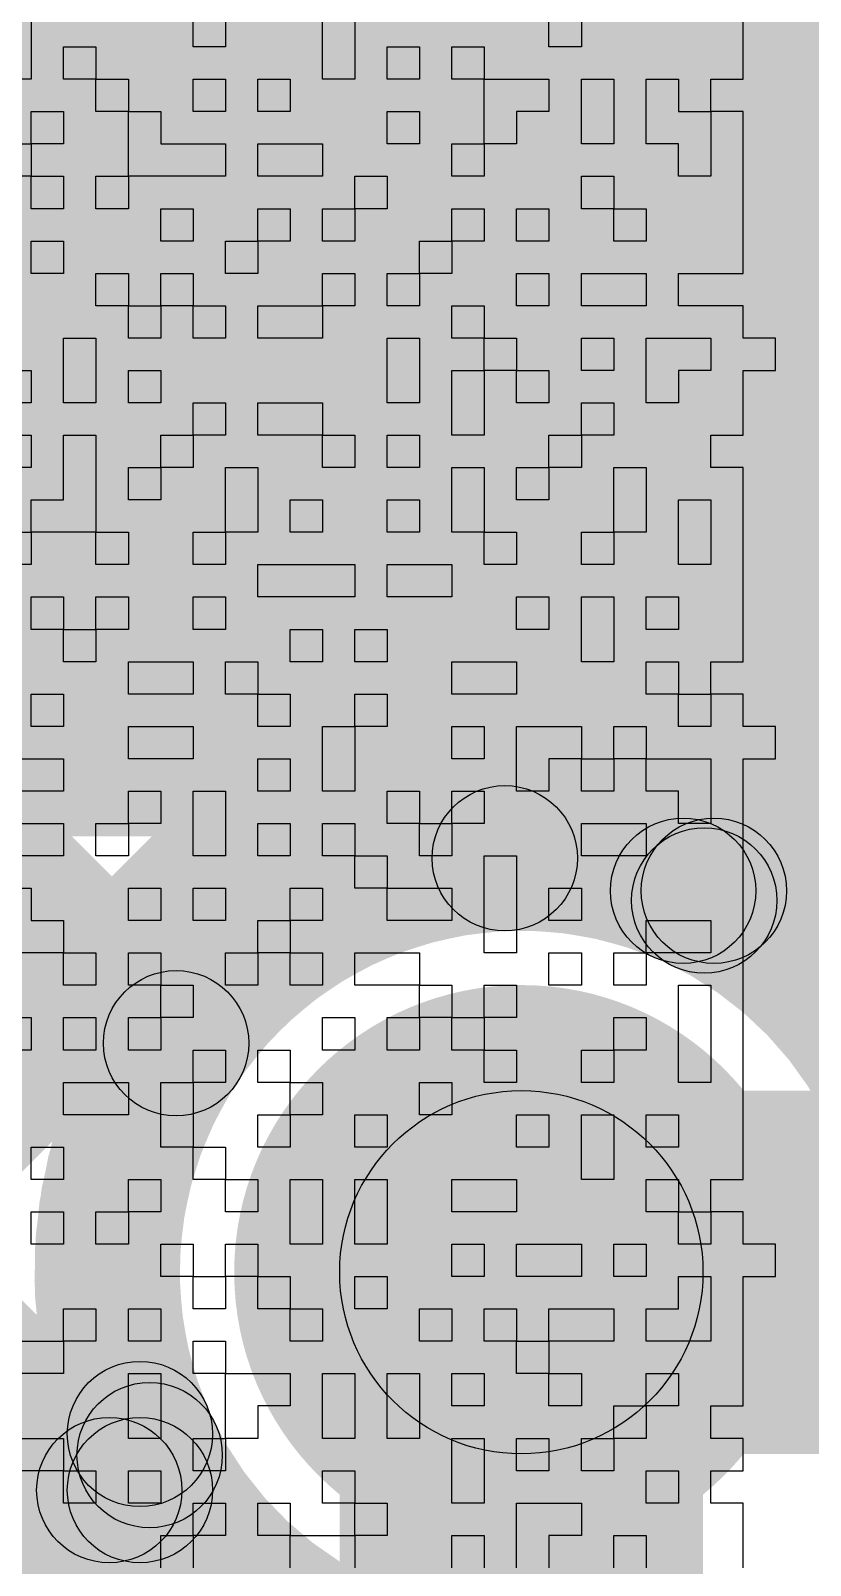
# Model space of a CAD drawing. Header units: millimetres. Extents: x 3.07 to 5.81, y 1.29 to 3.84.
# Drawn here: x 5.016 to 5.0589, y 2.8669 to 2.9514 of the extents above; entities that cross this region are included whole.
import ezdxf

# ---------------------------------------------------------------- set-up
doc = ezdxf.new("R2010")
doc.units = ezdxf.units.MM
doc.header["$MEASUREMENT"] = 0
for name, color, linetype in [('BottomLayer', 5, 'Continuous'), ('BottomOverlay', 54, 'Continuous'), ('BottomSolder', 6, 'Continuous'), ('TopLayer', 1, 'Continuous'), ('TopSolder', 216, 'Continuous'), ('ViaHoleLayer', 16, 'Continuous')]:
    doc.layers.add(name, color=color, linetype=linetype)

msp = doc.modelspace()

# ---------------------------------------------------------------- hatches: boundary and pattern name
at = {"layer": 'BottomLayer'}
for points in [[(4.727172, 3.215053), (4.732828, 3.220709), (5.044917, 2.908621), (5.03926, 2.902964)], [(4.774686, 3.195822), (4.780343, 3.201479), (5.074994, 2.906828), (5.069337, 2.901172)], [(4.732828, 2.605851), (4.727172, 2.611508), (5.314492, 3.198828), (5.320149, 3.193172)], [(4.732828, 2.662419), (4.727172, 2.668076), (5.257924, 3.198828), (5.263581, 3.193172)], [(4.732828, 2.634135), (4.727172, 2.639792), (5.286208, 3.198828), (5.291865, 3.193172)], [(4.805621, 3.193172), (4.811278, 3.198828), (5.103278, 2.906828), (5.097621, 2.901172)], [(4.727172, 3.186768), (4.732828, 3.192425), (5.026818, 2.898436), (5.021161, 2.892779)], [(5.056433, 2.901172), (5.050777, 2.906828), (5.330172, 3.186223), (5.335828, 3.180567)], [(4.727172, 3.158484), (4.732828, 3.164141), (5.214585, 2.682385), (5.208928, 2.676728)], [(5.051907, 2.9), (5.051907, 2.908), (5.332, 2.908), (5.332, 2.9)], [(5.043, 2.873), (5.043, 2.893), (5.332, 2.893), (5.332, 2.873)], [(4.732828, 2.577567), (4.727172, 2.583223), (5.019705, 2.875756), (5.025361, 2.8701)]]:
    msp.add_hatch(color=5, dxfattribs=at).paths.add_polyline_path(points)
h = msp.add_hatch(color=5, dxfattribs=at)
edge = h.paths.add_edge_path()
edge.add_arc((5.042088, 2.905793), 0.004, 0, 360)
h = msp.add_hatch(color=5, dxfattribs=at)
edge = h.paths.add_edge_path()
edge.add_arc((5.051907, 2.904), 0.004, 0, 360)
h = msp.add_hatch(color=5, dxfattribs=at)
edge = h.paths.add_edge_path()
edge.add_arc((5.051907, 2.904), 0.004, 0, 360)
h = msp.add_hatch(color=5, dxfattribs=at)
edge = h.paths.add_edge_path()
edge.add_arc((5.053605, 2.904), 0.004, 0, 360)
h = msp.add_hatch(color=5, dxfattribs=at)
edge = h.paths.add_edge_path()
edge.add_arc((5.023989, 2.895607), 0.004, 0, 360)
h = msp.add_hatch(color=5, dxfattribs=at)
edge = h.paths.add_edge_path()
edge.add_arc((5.043, 2.883), 0.011811, 0, 360)
h = msp.add_hatch(color=5, dxfattribs=at)
edge = h.paths.add_edge_path()
edge.add_arc((5.043, 2.883), 0.01, 0, 360)
h = msp.add_hatch(color=5, dxfattribs=at)
edge = h.paths.add_edge_path()
edge.add_arc((5.022533, 2.872928), 0.004, 0, 360)
at = {"layer": 'BottomSolder'}
h = msp.add_hatch(color=6, dxfattribs=at)
edge = h.paths.add_edge_path()
edge.add_arc((5.043, 2.883), 0.015811, 0, 360)
at = {"layer": 'TopLayer'}
for points in [[(4.928907, 2.858498), (4.92325, 2.864155), (5.491801, 3.432706), (5.497458, 3.427049)], [(4.928907, 2.830214), (4.92325, 2.835871), (5.491801, 3.404422), (5.497458, 3.398765)], [(4.820728, 2.69375), (4.815071, 2.699407), (5.491801, 3.376138), (5.497458, 3.370481)], [(5.0559, 2.900639), (5.050244, 2.906295), (5.491801, 3.347853), (5.497458, 3.342196)], [(4.971, 2.907), (5.248, 2.907), (5.248, 3.182), (4.971, 3.182)], [(4.92325, 3.075542), (4.928907, 3.081199), (5.136278, 2.873828), (5.130621, 2.868172)], [(4.92325, 3.047258), (4.928907, 3.052915), (5.107994, 2.873828), (5.102337, 2.868172)], [(4.92325, 3.018974), (4.928907, 3.024631), (5.044917, 2.908621), (5.03926, 2.902964)], [(4.92325, 2.99069), (4.928907, 2.996346), (5.026818, 2.898436), (5.021161, 2.892779)], [(4.92325, 2.962405), (4.928907, 2.968062), (5.023141, 2.873828), (5.017484, 2.868172)], [(5.053, 2.822961), (5.033, 2.822961), (5.033, 2.883), (5.053, 2.883)], [(5.011953, 2.867), (5.011953, 2.875), (5.022, 2.875), (5.022, 2.867)], [(5.026, 2.871), (5.018, 2.871), (5.018, 2.874093), (5.026, 2.874093)]]:
    msp.add_hatch(color=1, dxfattribs=at).paths.add_polyline_path(points)
h = msp.add_hatch(color=1, dxfattribs=at)
edge = h.paths.add_edge_path()
edge.add_arc((5.042088, 2.905793), 0.004, 0, 360)
h = msp.add_hatch(color=1, dxfattribs=at)
edge = h.paths.add_edge_path()
edge.add_arc((5.053072, 2.903467), 0.004, 0, 360)
h = msp.add_hatch(color=1, dxfattribs=at)
edge = h.paths.add_edge_path()
edge.add_arc((5.023989, 2.895607), 0.004, 0, 360)
h = msp.add_hatch(color=1, dxfattribs=at)
edge = h.paths.add_edge_path()
edge.add_arc((5.043, 2.883), 0.011811, 0, 360)
h = msp.add_hatch(color=1, dxfattribs=at)
edge = h.paths.add_edge_path()
edge.add_arc((5.043, 2.883), 0.01, 0, 360)
h = msp.add_hatch(color=1, dxfattribs=at)
edge = h.paths.add_edge_path()
edge.add_arc((5.022, 2.874093), 0.004, 0, 360)
h = msp.add_hatch(color=1, dxfattribs=at)
edge = h.paths.add_edge_path()
edge.add_arc((5.022, 2.874093), 0.004, 0, 360)
h = msp.add_hatch(color=1, dxfattribs=at)
edge = h.paths.add_edge_path()
edge.add_arc((5.020312, 2.871), 0.004, 0, 360)
h = msp.add_hatch(color=1, dxfattribs=at)
edge = h.paths.add_edge_path()
edge.add_arc((5.022, 2.871), 0.004, 0, 360)
h = msp.add_hatch(color=1, dxfattribs=at)
edge = h.paths.add_edge_path()
edge.add_arc((5.022, 2.871), 0.004, 0, 360)
at = {"layer": 'TopSolder'}
h = msp.add_hatch(color=216, dxfattribs=at)
edge = h.paths.add_edge_path()
edge.add_arc((5.043, 2.883), 0.015811, 0, 360)
at = {"layer": 'ViaHoleLayer'}
h = msp.add_hatch(color=16, dxfattribs=at)
edge = h.paths.add_edge_path()
edge.add_arc((5.043, 2.883), 0.007874, 0, 360)

# ---------------------------------------------------------------- linework, layer by layer
at = {"layer": 'BottomLayer', "const_width": 0.008}
msp.add_lwpolyline([(5.051907, 2.862, -1.5104), (5.051907, 2.904)], format="xyb", dxfattribs=at)
at = {"layer": 'BottomLayer'}
for centre, radius in [((5.042088, 2.905793), 0.004), ((5.051907, 2.904), 0.004), ((5.051907, 2.904), 0.004), ((5.053605, 2.904), 0.004), ((5.023989, 2.895607), 0.004), ((5.043, 2.883), 0.01), ((5.022533, 2.872928), 0.004)]:
    msp.add_circle(centre, radius, dxfattribs=at)
at = {"layer": 'BottomOverlay'}
for p, q in [((5.016015, 2.952249), (5.016015, 2.950467)), ((5.024924, 2.950467), (5.024924, 2.952249)), ((5.026706, 2.952249), (5.026706, 2.950467)), ((5.032051, 2.950467), (5.032051, 2.952249)), ((5.033833, 2.952249), (5.033833, 2.950467)), ((5.044523, 2.950467), (5.044523, 2.952249)), ((5.046305, 2.952249), (5.046305, 2.950467)), ((5.055213, 2.950467), (5.055213, 2.952249)), ((5.016015, 2.950467), (5.016015, 2.948686)), ((5.017797, 2.948686), (5.017797, 2.950467)), ((5.017797, 2.950467), (5.019579, 2.950467)), ((5.019579, 2.950467), (5.019579, 2.948686)), ((5.026706, 2.950467), (5.024924, 2.950467)), ((5.032051, 2.948686), (5.032051, 2.950467)), ((5.033833, 2.950467), (5.033833, 2.948686)), ((5.035614, 2.948686), (5.035614, 2.950467)), ((5.035614, 2.950467), (5.037396, 2.950467)), ((5.037396, 2.950467), (5.037396, 2.948686)), ((5.039178, 2.948686), (5.039178, 2.950467)), ((5.039178, 2.950467), (5.04096, 2.950467)), ((5.04096, 2.950467), (5.04096, 2.948686)), ((5.046305, 2.950467), (5.044523, 2.950467)), ((5.055213, 2.948686), (5.055213, 2.950467)), ((5.016015, 2.948686), (5.014234, 2.948686)), ((5.019579, 2.948686), (5.017797, 2.948686)), ((5.019579, 2.946904), (5.019579, 2.948686)), ((5.019579, 2.948686), (5.021361, 2.948686)), ((5.021361, 2.948686), (5.021361, 2.946904)), ((5.024924, 2.946904), (5.024924, 2.948686)), ((5.024924, 2.948686), (5.026706, 2.948686)), ((5.026706, 2.948686), (5.026706, 2.946904)), ((5.028487, 2.946904), (5.028487, 2.948686)), ((5.028487, 2.948686), (5.030269, 2.948686)), ((5.030269, 2.948686), (5.030269, 2.946904)), ((5.033833, 2.948686), (5.032051, 2.948686)), ((5.037396, 2.948686), (5.035614, 2.948686)), ((5.04096, 2.948686), (5.039178, 2.948686)), ((5.04096, 2.946904), (5.04096, 2.948686)), ((5.04096, 2.948686), (5.044523, 2.948686)), ((5.044523, 2.948686), (5.044523, 2.946904)), ((5.046305, 2.946904), (5.046305, 2.948686)), ((5.046305, 2.948686), (5.048087, 2.948686)), ((5.048087, 2.948686), (5.048087, 2.946904)), ((5.049868, 2.946904), (5.049868, 2.948686)), ((5.049868, 2.948686), (5.05165, 2.948686)), ((5.05165, 2.948686), (5.05165, 2.946904)), ((5.053432, 2.946904), (5.053432, 2.948686)), ((5.053432, 2.948686), (5.055213, 2.948686)), ((5.016015, 2.945122), (5.016015, 2.946904)), ((5.016015, 2.946904), (5.017797, 2.946904)), ((5.017797, 2.946904), (5.017797, 2.945122)), ((5.021361, 2.946904), (5.019579, 2.946904)), ((5.021361, 2.945122), (5.021361, 2.946904)), ((5.021361, 2.946904), (5.023142, 2.946904)), ((5.023142, 2.946904), (5.023142, 2.945122)), ((5.026706, 2.946904), (5.024924, 2.946904)), ((5.030269, 2.946904), (5.028487, 2.946904)), ((5.035614, 2.945122), (5.035614, 2.946904)), ((5.035614, 2.946904), (5.037396, 2.946904)), ((5.037396, 2.946904), (5.037396, 2.945122)), ((5.04096, 2.945122), (5.04096, 2.946904)), ((5.044523, 2.946904), (5.042741, 2.946904)), ((5.042741, 2.946904), (5.042741, 2.945122)), ((5.046305, 2.945122), (5.046305, 2.946904)), ((5.048087, 2.946904), (5.048087, 2.945122)), ((5.049868, 2.945122), (5.049868, 2.946904)), ((5.05165, 2.946904), (5.053432, 2.946904)), ((5.055213, 2.946904), (5.053432, 2.946904)), ((5.053432, 2.946904), (5.053432, 2.945122)), ((5.055213, 2.945122), (5.055213, 2.946904)), ((5.014234, 2.945122), (5.016015, 2.945122)), ((5.017797, 2.945122), (5.016015, 2.945122)), ((5.016015, 2.945122), (5.016015, 2.943341)), ((5.021361, 2.943341), (5.021361, 2.945122)), ((5.023142, 2.945122), (5.026706, 2.945122)), ((5.026706, 2.945122), (5.026706, 2.943341)), ((5.028487, 2.943341), (5.028487, 2.945122)), ((5.028487, 2.945122), (5.032051, 2.945122)), ((5.032051, 2.945122), (5.032051, 2.943341)), ((5.037396, 2.945122), (5.035614, 2.945122)), ((5.039178, 2.943341), (5.039178, 2.945122)), ((5.039178, 2.945122), (5.04096, 2.945122)), ((5.042741, 2.945122), (5.04096, 2.945122)), ((5.04096, 2.945122), (5.04096, 2.943341)), ((5.048087, 2.945122), (5.046305, 2.945122)), ((5.05165, 2.945122), (5.049868, 2.945122)), ((5.05165, 2.943341), (5.05165, 2.945122)), ((5.053432, 2.945122), (5.053432, 2.943341)), ((5.055213, 2.943341), (5.055213, 2.945122)), ((5.016015, 2.943341), (5.014234, 2.943341)), ((5.016015, 2.941559), (5.016015, 2.943341)), ((5.016015, 2.943341), (5.017797, 2.943341)), ((5.017797, 2.943341), (5.017797, 2.941559)), ((5.019579, 2.941559), (5.019579, 2.943341)), ((5.019579, 2.943341), (5.021361, 2.943341)), ((5.026706, 2.943341), (5.021361, 2.943341)), ((5.021361, 2.943341), (5.021361, 2.941559)), ((5.032051, 2.943341), (5.028487, 2.943341)), ((5.033833, 2.941559), (5.033833, 2.943341)), ((5.033833, 2.943341), (5.035614, 2.943341)), ((5.035614, 2.943341), (5.035614, 2.941559)), ((5.04096, 2.943341), (5.039178, 2.943341)), ((5.046305, 2.941559), (5.046305, 2.943341)), ((5.046305, 2.943341), (5.048087, 2.943341)), ((5.048087, 2.943341), (5.048087, 2.941559)), ((5.053432, 2.943341), (5.05165, 2.943341)), ((5.055213, 2.941559), (5.055213, 2.943341)), ((5.017797, 2.941559), (5.016015, 2.941559)), ((5.021361, 2.941559), (5.019579, 2.941559)), ((5.023142, 2.939777), (5.023142, 2.941559)), ((5.023142, 2.941559), (5.024924, 2.941559)), ((5.024924, 2.941559), (5.024924, 2.939777)), ((5.028487, 2.939777), (5.028487, 2.941559)), ((5.028487, 2.941559), (5.030269, 2.941559)), ((5.030269, 2.941559), (5.030269, 2.939777)), ((5.032051, 2.939777), (5.032051, 2.941559)), ((5.032051, 2.941559), (5.033833, 2.941559)), ((5.035614, 2.941559), (5.033833, 2.941559)), ((5.033833, 2.941559), (5.033833, 2.939777)), ((5.039178, 2.939777), (5.039178, 2.941559)), ((5.039178, 2.941559), (5.04096, 2.941559)), ((5.04096, 2.941559), (5.04096, 2.939777)), ((5.042741, 2.939777), (5.042741, 2.941559)), ((5.042741, 2.941559), (5.044523, 2.941559)), ((5.044523, 2.941559), (5.044523, 2.939777)), ((5.048087, 2.941559), (5.046305, 2.941559)), ((5.048087, 2.939777), (5.048087, 2.941559)), ((5.048087, 2.941559), (5.049868, 2.941559)), ((5.049868, 2.941559), (5.049868, 2.939777)), ((5.055213, 2.939777), (5.055213, 2.941559)), ((5.016015, 2.937995), (5.016015, 2.939777)), ((5.016015, 2.939777), (5.017797, 2.939777)), ((5.017797, 2.939777), (5.017797, 2.937995)), ((5.024924, 2.939777), (5.023142, 2.939777)), ((5.026706, 2.937995), (5.026706, 2.939777)), ((5.026706, 2.939777), (5.028487, 2.939777)), ((5.030269, 2.939777), (5.028487, 2.939777)), ((5.028487, 2.939777), (5.028487, 2.937995)), ((5.033833, 2.939777), (5.032051, 2.939777)), ((5.037396, 2.937995), (5.037396, 2.939777)), ((5.037396, 2.939777), (5.039178, 2.939777)), ((5.04096, 2.939777), (5.039178, 2.939777)), ((5.039178, 2.939777), (5.039178, 2.937995)), ((5.044523, 2.939777), (5.042741, 2.939777)), ((5.049868, 2.939777), (5.048087, 2.939777)), ((5.055213, 2.937995), (5.055213, 2.939777)), ((5.017797, 2.937995), (5.016015, 2.937995)), ((5.019579, 2.936214), (5.019579, 2.937995)), ((5.019579, 2.937995), (5.021361, 2.937995)), ((5.021361, 2.937995), (5.021361, 2.936214)), ((5.023142, 2.936214), (5.023142, 2.937995)), ((5.023142, 2.937995), (5.024924, 2.937995)), ((5.024924, 2.937995), (5.024924, 2.936214)), ((5.028487, 2.937995), (5.026706, 2.937995)), ((5.032051, 2.936214), (5.032051, 2.937995)), ((5.032051, 2.937995), (5.033833, 2.937995)), ((5.033833, 2.937995), (5.033833, 2.936214)), ((5.035614, 2.936214), (5.035614, 2.937995)), ((5.035614, 2.937995), (5.037396, 2.937995)), ((5.039178, 2.937995), (5.037396, 2.937995)), ((5.037396, 2.937995), (5.037396, 2.936214)), ((5.042741, 2.936214), (5.042741, 2.937995)), ((5.042741, 2.937995), (5.044523, 2.937995)), ((5.044523, 2.937995), (5.044523, 2.936214)), ((5.046305, 2.936214), (5.046305, 2.937995)), ((5.046305, 2.937995), (5.049868, 2.937995)), ((5.049868, 2.937995), (5.049868, 2.936214)), ((5.05165, 2.936214), (5.05165, 2.937995)), ((5.05165, 2.937995), (5.055213, 2.937995)), ((5.021361, 2.936214), (5.019579, 2.936214)), ((5.021361, 2.934432), (5.021361, 2.936214)), ((5.021361, 2.936214), (5.023142, 2.936214)), ((5.024924, 2.936214), (5.023142, 2.936214)), ((5.023142, 2.936214), (5.023142, 2.934432)), ((5.024924, 2.934432), (5.024924, 2.936214)), ((5.024924, 2.936214), (5.026706, 2.936214)), ((5.026706, 2.936214), (5.026706, 2.934432)), ((5.028487, 2.934432), (5.028487, 2.936214)), ((5.028487, 2.936214), (5.032051, 2.936214)), ((5.033833, 2.936214), (5.032051, 2.936214)), ((5.032051, 2.936214), (5.032051, 2.934432)), ((5.037396, 2.936214), (5.035614, 2.936214)), ((5.039178, 2.934432), (5.039178, 2.936214)), ((5.039178, 2.936214), (5.04096, 2.936214)), ((5.04096, 2.936214), (5.04096, 2.934432)), ((5.044523, 2.936214), (5.042741, 2.936214)), ((5.049868, 2.936214), (5.046305, 2.936214)), ((5.055213, 2.936214), (5.05165, 2.936214)), ((5.055213, 2.934432), (5.055213, 2.936214)), ((5.017797, 2.93265), (5.017797, 2.934432)), ((5.017797, 2.934432), (5.019579, 2.934432)), ((5.019579, 2.934432), (5.019579, 2.93265)), ((5.023142, 2.934432), (5.021361, 2.934432)), ((5.026706, 2.934432), (5.024924, 2.934432)), ((5.032051, 2.934432), (5.028487, 2.934432)), ((5.035614, 2.93265), (5.035614, 2.934432)), ((5.035614, 2.934432), (5.037396, 2.934432)), ((5.037396, 2.934432), (5.037396, 2.93265)), ((5.04096, 2.934432), (5.039178, 2.934432)), ((5.04096, 2.93265), (5.04096, 2.934432)), ((5.04096, 2.934432), (5.042741, 2.934432)), ((5.042741, 2.934432), (5.042741, 2.93265)), ((5.046305, 2.93265), (5.046305, 2.934432)), ((5.046305, 2.934432), (5.048087, 2.934432)), ((5.048087, 2.934432), (5.048087, 2.93265)), ((5.049868, 2.93265), (5.049868, 2.934432)), ((5.049868, 2.934432), (5.053432, 2.934432)), ((5.053432, 2.934432), (5.053432, 2.93265)), ((5.056995, 2.934432), (5.055213, 2.934432)), ((5.056995, 2.93265), (5.056995, 2.934432)), ((5.014234, 2.93265), (5.016015, 2.93265)), ((5.016015, 2.93265), (5.016015, 2.930868)), ((5.017797, 2.930868), (5.017797, 2.93265)), ((5.019579, 2.93265), (5.019579, 2.930868)), ((5.021361, 2.930868), (5.021361, 2.93265)), ((5.021361, 2.93265), (5.023142, 2.93265)), ((5.023142, 2.93265), (5.023142, 2.930868)), ((5.035614, 2.930868), (5.035614, 2.93265)), ((5.037396, 2.93265), (5.037396, 2.930868)), ((5.039178, 2.930868), (5.039178, 2.93265)), ((5.039178, 2.93265), (5.04096, 2.93265)), ((5.042741, 2.93265), (5.04096, 2.93265)), ((5.04096, 2.93265), (5.04096, 2.930868)), ((5.042741, 2.930868), (5.042741, 2.93265)), ((5.042741, 2.93265), (5.044523, 2.93265)), ((5.044523, 2.93265), (5.044523, 2.930868)), ((5.048087, 2.93265), (5.046305, 2.93265)), ((5.049868, 2.930868), (5.049868, 2.93265)), ((5.053432, 2.93265), (5.05165, 2.93265)), ((5.05165, 2.93265), (5.05165, 2.930868)), ((5.055213, 2.930868), (5.055213, 2.93265)), ((5.055213, 2.93265), (5.056995, 2.93265)), ((5.016015, 2.930868), (5.014234, 2.930868)), ((5.019579, 2.930868), (5.017797, 2.930868)), ((5.023142, 2.930868), (5.021361, 2.930868)), ((5.024924, 2.929087), (5.024924, 2.930868)), ((5.024924, 2.930868), (5.026706, 2.930868)), ((5.026706, 2.930868), (5.026706, 2.929087)), ((5.028487, 2.929087), (5.028487, 2.930868)), ((5.028487, 2.930868), (5.032051, 2.930868)), ((5.032051, 2.930868), (5.032051, 2.929087)), ((5.037396, 2.930868), (5.035614, 2.930868)), ((5.039178, 2.929087), (5.039178, 2.930868)), ((5.04096, 2.930868), (5.04096, 2.929087)), ((5.044523, 2.930868), (5.042741, 2.930868)), ((5.046305, 2.929087), (5.046305, 2.930868)), ((5.046305, 2.930868), (5.048087, 2.930868)), ((5.048087, 2.930868), (5.048087, 2.929087)), ((5.05165, 2.930868), (5.049868, 2.930868)), ((5.055213, 2.929087), (5.055213, 2.930868)), ((5.014234, 2.929087), (5.016015, 2.929087)), ((5.016015, 2.929087), (5.016015, 2.927305)), ((5.017797, 2.927305), (5.017797, 2.929087)), ((5.017797, 2.929087), (5.019579, 2.929087)), ((5.019579, 2.929087), (5.019579, 2.927305)), ((5.023142, 2.927305), (5.023142, 2.929087)), ((5.023142, 2.929087), (5.024924, 2.929087)), ((5.026706, 2.929087), (5.024924, 2.929087)), ((5.024924, 2.929087), (5.024924, 2.927305)), ((5.032051, 2.929087), (5.028487, 2.929087)), ((5.032051, 2.927305), (5.032051, 2.929087)), ((5.032051, 2.929087), (5.033833, 2.929087)), ((5.033833, 2.929087), (5.033833, 2.927305)), ((5.035614, 2.927305), (5.035614, 2.929087)), ((5.035614, 2.929087), (5.037396, 2.929087)), ((5.037396, 2.929087), (5.037396, 2.927305)), ((5.04096, 2.929087), (5.039178, 2.929087)), ((5.044523, 2.927305), (5.044523, 2.929087)), ((5.044523, 2.929087), (5.046305, 2.929087)), ((5.048087, 2.929087), (5.046305, 2.929087)), ((5.046305, 2.929087), (5.046305, 2.927305)), ((5.053432, 2.927305), (5.053432, 2.929087)), ((5.053432, 2.929087), (5.055213, 2.929087)), ((5.016015, 2.927305), (5.014234, 2.927305)), ((5.017797, 2.925523), (5.017797, 2.927305)), ((5.019579, 2.927305), (5.019579, 2.925523)), ((5.021361, 2.925523), (5.021361, 2.927305)), ((5.021361, 2.927305), (5.023142, 2.927305)), ((5.024924, 2.927305), (5.023142, 2.927305)), ((5.023142, 2.927305), (5.023142, 2.925523)), ((5.026706, 2.925523), (5.026706, 2.927305)), ((5.026706, 2.927305), (5.028487, 2.927305)), ((5.028487, 2.927305), (5.028487, 2.925523)), ((5.033833, 2.927305), (5.032051, 2.927305)), ((5.037396, 2.927305), (5.035614, 2.927305)), ((5.039178, 2.925523), (5.039178, 2.927305)), ((5.039178, 2.927305), (5.04096, 2.927305)), ((5.04096, 2.927305), (5.04096, 2.925523)), ((5.042741, 2.925523), (5.042741, 2.927305)), ((5.042741, 2.927305), (5.044523, 2.927305)), ((5.046305, 2.927305), (5.044523, 2.927305)), ((5.044523, 2.927305), (5.044523, 2.925523)), ((5.048087, 2.925523), (5.048087, 2.927305)), ((5.048087, 2.927305), (5.049868, 2.927305)), ((5.049868, 2.927305), (5.049868, 2.925523)), ((5.055213, 2.927305), (5.053432, 2.927305)), ((5.055213, 2.925523), (5.055213, 2.927305)), ((5.016015, 2.923741), (5.016015, 2.925523)), ((5.016015, 2.925523), (5.017797, 2.925523)), ((5.019579, 2.925523), (5.019579, 2.923741)), ((5.023142, 2.925523), (5.021361, 2.925523)), ((5.026706, 2.923741), (5.026706, 2.925523)), ((5.028487, 2.925523), (5.028487, 2.923741)), ((5.030269, 2.923741), (5.030269, 2.925523)), ((5.030269, 2.925523), (5.032051, 2.925523)), ((5.032051, 2.925523), (5.032051, 2.923741)), ((5.035614, 2.923741), (5.035614, 2.925523)), ((5.035614, 2.925523), (5.037396, 2.925523)), ((5.037396, 2.925523), (5.037396, 2.923741)), ((5.039178, 2.923741), (5.039178, 2.925523)), ((5.04096, 2.925523), (5.04096, 2.923741)), ((5.044523, 2.925523), (5.042741, 2.925523)), ((5.048087, 2.923741), (5.048087, 2.925523)), ((5.049868, 2.925523), (5.049868, 2.923741)), ((5.05165, 2.923741), (5.05165, 2.925523)), ((5.05165, 2.925523), (5.053432, 2.925523)), ((5.053432, 2.925523), (5.053432, 2.923741)), ((5.055213, 2.923741), (5.055213, 2.925523)), ((5.014234, 2.923741), (5.016015, 2.923741)), ((5.019579, 2.923741), (5.016015, 2.923741)), ((5.016015, 2.923741), (5.016015, 2.92196)), ((5.019579, 2.92196), (5.019579, 2.923741)), ((5.019579, 2.923741), (5.021361, 2.923741)), ((5.021361, 2.923741), (5.021361, 2.92196)), ((5.024924, 2.92196), (5.024924, 2.923741)), ((5.024924, 2.923741), (5.026706, 2.923741)), ((5.028487, 2.923741), (5.026706, 2.923741)), ((5.026706, 2.923741), (5.026706, 2.92196)), ((5.032051, 2.923741), (5.030269, 2.923741)), ((5.037396, 2.923741), (5.035614, 2.923741)), ((5.04096, 2.923741), (5.039178, 2.923741)), ((5.04096, 2.92196), (5.04096, 2.923741)), ((5.04096, 2.923741), (5.042741, 2.923741)), ((5.042741, 2.923741), (5.042741, 2.92196)), ((5.046305, 2.92196), (5.046305, 2.923741)), ((5.046305, 2.923741), (5.048087, 2.923741)), ((5.049868, 2.923741), (5.048087, 2.923741)), ((5.048087, 2.923741), (5.048087, 2.92196)), ((5.05165, 2.92196), (5.05165, 2.923741)), ((5.053432, 2.923741), (5.053432, 2.92196)), ((5.055213, 2.92196), (5.055213, 2.923741)), ((5.016015, 2.92196), (5.014234, 2.92196)), ((5.021361, 2.92196), (5.019579, 2.92196)), ((5.026706, 2.92196), (5.024924, 2.92196)), ((5.028487, 2.920178), (5.028487, 2.92196)), ((5.028487, 2.92196), (5.033833, 2.92196)), ((5.033833, 2.92196), (5.033833, 2.920178)), ((5.035614, 2.920178), (5.035614, 2.92196)), ((5.035614, 2.92196), (5.039178, 2.92196)), ((5.039178, 2.92196), (5.039178, 2.920178)), ((5.042741, 2.92196), (5.04096, 2.92196)), ((5.048087, 2.92196), (5.046305, 2.92196)), ((5.053432, 2.92196), (5.05165, 2.92196)), ((5.055213, 2.920178), (5.055213, 2.92196)), ((5.016015, 2.918396), (5.016015, 2.920178)), ((5.016015, 2.920178), (5.017797, 2.920178)), ((5.017797, 2.920178), (5.017797, 2.918396)), ((5.019579, 2.918396), (5.019579, 2.920178)), ((5.019579, 2.920178), (5.021361, 2.920178)), ((5.021361, 2.920178), (5.021361, 2.918396)), ((5.024924, 2.918396), (5.024924, 2.920178)), ((5.024924, 2.920178), (5.026706, 2.920178)), ((5.026706, 2.920178), (5.026706, 2.918396)), ((5.033833, 2.920178), (5.028487, 2.920178)), ((5.039178, 2.920178), (5.035614, 2.920178)), ((5.042741, 2.918396), (5.042741, 2.920178)), ((5.042741, 2.920178), (5.044523, 2.920178)), ((5.044523, 2.920178), (5.044523, 2.918396)), ((5.046305, 2.918396), (5.046305, 2.920178)), ((5.046305, 2.920178), (5.048087, 2.920178)), ((5.048087, 2.920178), (5.048087, 2.918396)), ((5.049868, 2.918396), (5.049868, 2.920178)), ((5.049868, 2.920178), (5.05165, 2.920178)), ((5.05165, 2.920178), (5.05165, 2.918396)), ((5.055213, 2.918396), (5.055213, 2.920178)), ((5.017797, 2.918396), (5.016015, 2.918396)), ((5.017797, 2.916615), (5.017797, 2.918396)), ((5.017797, 2.918396), (5.019579, 2.918396)), ((5.021361, 2.918396), (5.019579, 2.918396)), ((5.019579, 2.918396), (5.019579, 2.916615)), ((5.026706, 2.918396), (5.024924, 2.918396)), ((5.030269, 2.916615), (5.030269, 2.918396)), ((5.030269, 2.918396), (5.032051, 2.918396)), ((5.032051, 2.918396), (5.032051, 2.916615)), ((5.033833, 2.916615), (5.033833, 2.918396)), ((5.033833, 2.918396), (5.035614, 2.918396)), ((5.035614, 2.918396), (5.035614, 2.916615)), ((5.044523, 2.918396), (5.042741, 2.918396)), ((5.046305, 2.916615), (5.046305, 2.918396)), ((5.048087, 2.918396), (5.048087, 2.916615)), ((5.05165, 2.918396), (5.049868, 2.918396)), ((5.055213, 2.916615), (5.055213, 2.918396)), ((5.019579, 2.916615), (5.017797, 2.916615)), ((5.021361, 2.914833), (5.021361, 2.916615)), ((5.021361, 2.916615), (5.024924, 2.916615)), ((5.024924, 2.916615), (5.024924, 2.914833)), ((5.026706, 2.914833), (5.026706, 2.916615)), ((5.026706, 2.916615), (5.028487, 2.916615)), ((5.028487, 2.916615), (5.028487, 2.914833)), ((5.032051, 2.916615), (5.030269, 2.916615)), ((5.035614, 2.916615), (5.033833, 2.916615)), ((5.039178, 2.914833), (5.039178, 2.916615)), ((5.039178, 2.916615), (5.042741, 2.916615)), ((5.042741, 2.916615), (5.042741, 2.914833)), ((5.048087, 2.916615), (5.046305, 2.916615)), ((5.049868, 2.914833), (5.049868, 2.916615)), ((5.049868, 2.916615), (5.05165, 2.916615)), ((5.05165, 2.916615), (5.05165, 2.914833)), ((5.053432, 2.914833), (5.053432, 2.916615)), ((5.053432, 2.916615), (5.055213, 2.916615)), ((5.016015, 2.913051), (5.016015, 2.914833)), ((5.016015, 2.914833), (5.017797, 2.914833)), ((5.017797, 2.914833), (5.017797, 2.913051)), ((5.024924, 2.914833), (5.021361, 2.914833)), ((5.028487, 2.914833), (5.026706, 2.914833)), ((5.028487, 2.913051), (5.028487, 2.914833)), ((5.028487, 2.914833), (5.030269, 2.914833)), ((5.030269, 2.914833), (5.030269, 2.913051)), ((5.033833, 2.913051), (5.033833, 2.914833)), ((5.033833, 2.914833), (5.035614, 2.914833)), ((5.035614, 2.914833), (5.035614, 2.913051)), ((5.042741, 2.914833), (5.039178, 2.914833)), ((5.05165, 2.914833), (5.049868, 2.914833)), ((5.05165, 2.913051), (5.05165, 2.914833)), ((5.05165, 2.914833), (5.053432, 2.914833)), ((5.055213, 2.914833), (5.053432, 2.914833)), ((5.053432, 2.914833), (5.053432, 2.913051)), ((5.055213, 2.913051), (5.055213, 2.914833)), ((5.017797, 2.913051), (5.016015, 2.913051)), ((5.021361, 2.911269), (5.021361, 2.913051)), ((5.021361, 2.913051), (5.024924, 2.913051)), ((5.024924, 2.913051), (5.024924, 2.911269)), ((5.030269, 2.913051), (5.028487, 2.913051)), ((5.032051, 2.911269), (5.032051, 2.913051)), ((5.032051, 2.913051), (5.033833, 2.913051)), ((5.035614, 2.913051), (5.033833, 2.913051)), ((5.033833, 2.913051), (5.033833, 2.911269)), ((5.039178, 2.911269), (5.039178, 2.913051)), ((5.039178, 2.913051), (5.04096, 2.913051)), ((5.04096, 2.913051), (5.04096, 2.911269)), ((5.042741, 2.911269), (5.042741, 2.913051)), ((5.042741, 2.913051), (5.046305, 2.913051)), ((5.046305, 2.913051), (5.046305, 2.911269)), ((5.048087, 2.911269), (5.048087, 2.913051)), ((5.048087, 2.913051), (5.049868, 2.913051)), ((5.049868, 2.913051), (5.049868, 2.911269)), ((5.053432, 2.913051), (5.05165, 2.913051)), ((5.056995, 2.913051), (5.055213, 2.913051)), ((5.056995, 2.911269), (5.056995, 2.913051)), ((5.014234, 2.911269), (5.017797, 2.911269)), ((5.017797, 2.911269), (5.017797, 2.909488)), ((5.024924, 2.911269), (5.021361, 2.911269)), ((5.028487, 2.909488), (5.028487, 2.911269)), ((5.028487, 2.911269), (5.030269, 2.911269)), ((5.030269, 2.911269), (5.030269, 2.909488)), ((5.032051, 2.909488), (5.032051, 2.911269)), ((5.033833, 2.911269), (5.033833, 2.909488)), ((5.04096, 2.911269), (5.039178, 2.911269)), ((5.042741, 2.909488), (5.042741, 2.911269)), ((5.046305, 2.911269), (5.044523, 2.911269)), ((5.044523, 2.911269), (5.044523, 2.909488)), ((5.046305, 2.909488), (5.046305, 2.911269)), ((5.046305, 2.911269), (5.048087, 2.911269)), ((5.049868, 2.911269), (5.048087, 2.911269)), ((5.048087, 2.911269), (5.048087, 2.909488)), ((5.049868, 2.909488), (5.049868, 2.911269)), ((5.049868, 2.911269), (5.053432, 2.911269)), ((5.053432, 2.911269), (5.053432, 2.909488)), ((5.055213, 2.909488), (5.055213, 2.911269)), ((5.055213, 2.911269), (5.056995, 2.911269)), ((5.017797, 2.909488), (5.014234, 2.909488)), ((5.021361, 2.907706), (5.021361, 2.909488)), ((5.021361, 2.909488), (5.023142, 2.909488)), ((5.023142, 2.909488), (5.023142, 2.907706)), ((5.024924, 2.907706), (5.024924, 2.909488)), ((5.024924, 2.909488), (5.026706, 2.909488)), ((5.026706, 2.909488), (5.026706, 2.907706)), ((5.030269, 2.909488), (5.028487, 2.909488)), ((5.033833, 2.909488), (5.032051, 2.909488)), ((5.035614, 2.907706), (5.035614, 2.909488)), ((5.035614, 2.909488), (5.037396, 2.909488)), ((5.037396, 2.909488), (5.037396, 2.907706)), ((5.039178, 2.907706), (5.039178, 2.909488)), ((5.039178, 2.909488), (5.04096, 2.909488)), ((5.04096, 2.909488), (5.04096, 2.907706)), ((5.044523, 2.909488), (5.042741, 2.909488)), ((5.048087, 2.909488), (5.046305, 2.909488)), ((5.05165, 2.909488), (5.049868, 2.909488)), ((5.05165, 2.907706), (5.05165, 2.909488)), ((5.053432, 2.909488), (5.053432, 2.907706)), ((5.055213, 2.907706), (5.055213, 2.909488)), ((5.014234, 2.907706), (5.017797, 2.907706)), ((5.017797, 2.907706), (5.017797, 2.905924)), ((5.019579, 2.905924), (5.019579, 2.907706)), ((5.019579, 2.907706), (5.021361, 2.907706)), ((5.023142, 2.907706), (5.021361, 2.907706)), ((5.021361, 2.907706), (5.021361, 2.905924)), ((5.024924, 2.905924), (5.024924, 2.907706)), ((5.026706, 2.907706), (5.026706, 2.905924)), ((5.028487, 2.905924), (5.028487, 2.907706)), ((5.028487, 2.907706), (5.030269, 2.907706)), ((5.030269, 2.907706), (5.030269, 2.905924)), ((5.032051, 2.905924), (5.032051, 2.907706)), ((5.032051, 2.907706), (5.033833, 2.907706)), ((5.033833, 2.907706), (5.033833, 2.905924)), ((5.037396, 2.907706), (5.035614, 2.907706)), ((5.037396, 2.905924), (5.037396, 2.907706)), ((5.037396, 2.907706), (5.039178, 2.907706)), ((5.04096, 2.907706), (5.039178, 2.907706)), ((5.039178, 2.907706), (5.039178, 2.905924)), ((5.046305, 2.905924), (5.046305, 2.907706)), ((5.046305, 2.907706), (5.049868, 2.907706)), ((5.049868, 2.907706), (5.049868, 2.905924)), ((5.053432, 2.907706), (5.05165, 2.907706)), ((5.055213, 2.905924), (5.055213, 2.907706)), ((5.017797, 2.905924), (5.014234, 2.905924)), ((5.021361, 2.905924), (5.019579, 2.905924)), ((5.026706, 2.905924), (5.024924, 2.905924)), ((5.030269, 2.905924), (5.028487, 2.905924)), ((5.033833, 2.905924), (5.032051, 2.905924)), ((5.033833, 2.904142), (5.033833, 2.905924)), ((5.033833, 2.905924), (5.035614, 2.905924)), ((5.035614, 2.905924), (5.035614, 2.904142)), ((5.039178, 2.905924), (5.037396, 2.905924)), ((5.04096, 2.904142), (5.04096, 2.905924)), ((5.04096, 2.905924), (5.042741, 2.905924)), ((5.042741, 2.905924), (5.042741, 2.904142)), ((5.049868, 2.905924), (5.046305, 2.905924)), ((5.055213, 2.904142), (5.055213, 2.905924)), ((5.014234, 2.904142), (5.016015, 2.904142)), ((5.016015, 2.904142), (5.016015, 2.902361)), ((5.021361, 2.902361), (5.021361, 2.904142)), ((5.021361, 2.904142), (5.023142, 2.904142)), ((5.023142, 2.904142), (5.023142, 2.902361)), ((5.024924, 2.902361), (5.024924, 2.904142)), ((5.024924, 2.904142), (5.026706, 2.904142)), ((5.026706, 2.904142), (5.026706, 2.902361)), ((5.030269, 2.902361), (5.030269, 2.904142)), ((5.030269, 2.904142), (5.032051, 2.904142)), ((5.032051, 2.904142), (5.032051, 2.902361)), ((5.035614, 2.904142), (5.033833, 2.904142)), ((5.035614, 2.902361), (5.035614, 2.904142)), ((5.035614, 2.904142), (5.039178, 2.904142)), ((5.039178, 2.904142), (5.039178, 2.902361)), ((5.04096, 2.902361), (5.04096, 2.904142)), ((5.042741, 2.904142), (5.042741, 2.902361)), ((5.044523, 2.902361), (5.044523, 2.904142)), ((5.044523, 2.904142), (5.046305, 2.904142)), ((5.046305, 2.904142), (5.046305, 2.902361)), ((5.055213, 2.902361), (5.055213, 2.904142)), ((5.016015, 2.902361), (5.017797, 2.902361)), ((5.017797, 2.902361), (5.017797, 2.900579)), ((5.023142, 2.902361), (5.021361, 2.902361)), ((5.026706, 2.902361), (5.024924, 2.902361)), ((5.028487, 2.900579), (5.028487, 2.902361)), ((5.028487, 2.902361), (5.030269, 2.902361)), ((5.032051, 2.902361), (5.030269, 2.902361)), ((5.030269, 2.902361), (5.030269, 2.900579)), ((5.039178, 2.902361), (5.035614, 2.902361)), ((5.04096, 2.900579), (5.04096, 2.902361)), ((5.042741, 2.902361), (5.042741, 2.900579)), ((5.046305, 2.902361), (5.044523, 2.902361)), ((5.049868, 2.900579), (5.049868, 2.902361)), ((5.049868, 2.902361), (5.053432, 2.902361)), ((5.053432, 2.902361), (5.053432, 2.900579)), ((5.055213, 2.900579), (5.055213, 2.902361)), ((5.017797, 2.900579), (5.014234, 2.900579)), ((5.017797, 2.898797), (5.017797, 2.900579)), ((5.017797, 2.900579), (5.019579, 2.900579)), ((5.019579, 2.900579), (5.019579, 2.898797)), ((5.021361, 2.898797), (5.021361, 2.900579)), ((5.021361, 2.900579), (5.023142, 2.900579)), ((5.023142, 2.900579), (5.023142, 2.898797)), ((5.026706, 2.898797), (5.026706, 2.900579)), ((5.026706, 2.900579), (5.028487, 2.900579)), ((5.030269, 2.900579), (5.028487, 2.900579)), ((5.028487, 2.900579), (5.028487, 2.898797)), ((5.030269, 2.898797), (5.030269, 2.900579)), ((5.030269, 2.900579), (5.032051, 2.900579)), ((5.032051, 2.900579), (5.032051, 2.898797)), ((5.033833, 2.898797), (5.033833, 2.900579)), ((5.033833, 2.900579), (5.037396, 2.900579)), ((5.037396, 2.900579), (5.037396, 2.898797)), ((5.042741, 2.900579), (5.04096, 2.900579)), ((5.044523, 2.898797), (5.044523, 2.900579)), ((5.044523, 2.900579), (5.046305, 2.900579)), ((5.046305, 2.900579), (5.046305, 2.898797)), ((5.048087, 2.898797), (5.048087, 2.900579)), ((5.048087, 2.900579), (5.049868, 2.900579)), ((5.053432, 2.900579), (5.049868, 2.900579)), ((5.049868, 2.900579), (5.049868, 2.898797)), ((5.055213, 2.898797), (5.055213, 2.900579)), ((5.019579, 2.898797), (5.017797, 2.898797)), ((5.023142, 2.898797), (5.021361, 2.898797)), ((5.023142, 2.897016), (5.023142, 2.898797)), ((5.023142, 2.898797), (5.024924, 2.898797)), ((5.024924, 2.898797), (5.024924, 2.897016)), ((5.028487, 2.898797), (5.026706, 2.898797)), ((5.032051, 2.898797), (5.030269, 2.898797)), ((5.037396, 2.898797), (5.033833, 2.898797)), ((5.037396, 2.897016), (5.037396, 2.898797)), ((5.037396, 2.898797), (5.039178, 2.898797)), ((5.039178, 2.898797), (5.039178, 2.897016)), ((5.04096, 2.897016), (5.04096, 2.898797)), ((5.04096, 2.898797), (5.042741, 2.898797)), ((5.042741, 2.898797), (5.042741, 2.897016)), ((5.046305, 2.898797), (5.044523, 2.898797)), ((5.049868, 2.898797), (5.048087, 2.898797)), ((5.05165, 2.897016), (5.05165, 2.898797)), ((5.05165, 2.898797), (5.053432, 2.898797)), ((5.053432, 2.898797), (5.053432, 2.897016)), ((5.055213, 2.897016), (5.055213, 2.898797)), ((5.014234, 2.897016), (5.016015, 2.897016)), ((5.016015, 2.897016), (5.016015, 2.895234)), ((5.017797, 2.895234), (5.017797, 2.897016)), ((5.017797, 2.897016), (5.019579, 2.897016)), ((5.019579, 2.897016), (5.019579, 2.895234)), ((5.021361, 2.895234), (5.021361, 2.897016)), ((5.021361, 2.897016), (5.023142, 2.897016)), ((5.024924, 2.897016), (5.023142, 2.897016)), ((5.023142, 2.897016), (5.023142, 2.895234)), ((5.032051, 2.895234), (5.032051, 2.897016)), ((5.032051, 2.897016), (5.033833, 2.897016)), ((5.033833, 2.897016), (5.033833, 2.895234)), ((5.035614, 2.895234), (5.035614, 2.897016)), ((5.035614, 2.897016), (5.037396, 2.897016)), ((5.039178, 2.897016), (5.037396, 2.897016)), ((5.037396, 2.897016), (5.037396, 2.895234)), ((5.039178, 2.895234), (5.039178, 2.897016)), ((5.039178, 2.897016), (5.04096, 2.897016)), ((5.042741, 2.897016), (5.04096, 2.897016)), ((5.04096, 2.897016), (5.04096, 2.895234)), ((5.048087, 2.895234), (5.048087, 2.897016)), ((5.048087, 2.897016), (5.049868, 2.897016)), ((5.049868, 2.897016), (5.049868, 2.895234)), ((5.05165, 2.895234), (5.05165, 2.897016)), ((5.053432, 2.897016), (5.053432, 2.895234)), ((5.055213, 2.895234), (5.055213, 2.897016)), ((5.016015, 2.895234), (5.014234, 2.895234)), ((5.019579, 2.895234), (5.017797, 2.895234)), ((5.023142, 2.895234), (5.021361, 2.895234)), ((5.024924, 2.893452), (5.024924, 2.895234)), ((5.024924, 2.895234), (5.026706, 2.895234)), ((5.026706, 2.895234), (5.026706, 2.893452)), ((5.028487, 2.893452), (5.028487, 2.895234)), ((5.028487, 2.895234), (5.030269, 2.895234)), ((5.030269, 2.895234), (5.030269, 2.893452)), ((5.033833, 2.895234), (5.032051, 2.895234)), ((5.037396, 2.895234), (5.035614, 2.895234)), ((5.04096, 2.895234), (5.039178, 2.895234)), ((5.04096, 2.893452), (5.04096, 2.895234)), ((5.04096, 2.895234), (5.042741, 2.895234)), ((5.042741, 2.895234), (5.042741, 2.893452)), ((5.046305, 2.893452), (5.046305, 2.895234)), ((5.046305, 2.895234), (5.048087, 2.895234)), ((5.049868, 2.895234), (5.048087, 2.895234)), ((5.048087, 2.895234), (5.048087, 2.893452)), ((5.05165, 2.893452), (5.05165, 2.895234)), ((5.053432, 2.895234), (5.053432, 2.893452)), ((5.055213, 2.893452), (5.055213, 2.895234)), ((5.017797, 2.89167), (5.017797, 2.893452)), ((5.017797, 2.893452), (5.021361, 2.893452)), ((5.021361, 2.893452), (5.021361, 2.89167)), ((5.023142, 2.89167), (5.023142, 2.893452)), ((5.023142, 2.893452), (5.024924, 2.893452)), ((5.026706, 2.893452), (5.024924, 2.893452)), ((5.024924, 2.893452), (5.024924, 2.89167)), ((5.030269, 2.893452), (5.028487, 2.893452)), ((5.030269, 2.89167), (5.030269, 2.893452)), ((5.030269, 2.893452), (5.032051, 2.893452)), ((5.032051, 2.893452), (5.032051, 2.89167)), ((5.037396, 2.89167), (5.037396, 2.893452)), ((5.037396, 2.893452), (5.039178, 2.893452)), ((5.039178, 2.893452), (5.039178, 2.89167)), ((5.042741, 2.893452), (5.04096, 2.893452)), ((5.048087, 2.893452), (5.046305, 2.893452)), ((5.053432, 2.893452), (5.05165, 2.893452)), ((5.055213, 2.89167), (5.055213, 2.893452)), ((5.021361, 2.89167), (5.017797, 2.89167)), ((5.023142, 2.889889), (5.023142, 2.89167)), ((5.024924, 2.89167), (5.024924, 2.889889)), ((5.028487, 2.889889), (5.028487, 2.89167)), ((5.028487, 2.89167), (5.030269, 2.89167)), ((5.032051, 2.89167), (5.030269, 2.89167)), ((5.030269, 2.89167), (5.030269, 2.889889)), ((5.033833, 2.889889), (5.033833, 2.89167)), ((5.033833, 2.89167), (5.035614, 2.89167)), ((5.035614, 2.89167), (5.035614, 2.889889)), ((5.039178, 2.89167), (5.037396, 2.89167)), ((5.042741, 2.889889), (5.042741, 2.89167)), ((5.042741, 2.89167), (5.044523, 2.89167)), ((5.044523, 2.89167), (5.044523, 2.889889)), ((5.046305, 2.889889), (5.046305, 2.89167)), ((5.046305, 2.89167), (5.048087, 2.89167)), ((5.048087, 2.89167), (5.048087, 2.889889)), ((5.049868, 2.889889), (5.049868, 2.89167)), ((5.049868, 2.89167), (5.05165, 2.89167)), ((5.05165, 2.89167), (5.05165, 2.889889)), ((5.055213, 2.889889), (5.055213, 2.89167)), ((5.016015, 2.888107), (5.016015, 2.889889)), ((5.016015, 2.889889), (5.017797, 2.889889)), ((5.017797, 2.889889), (5.017797, 2.888107)), ((5.024924, 2.889889), (5.023142, 2.889889)), ((5.024924, 2.888107), (5.024924, 2.889889)), ((5.024924, 2.889889), (5.026706, 2.889889)), ((5.026706, 2.889889), (5.026706, 2.888107)), ((5.030269, 2.889889), (5.028487, 2.889889)), ((5.035614, 2.889889), (5.033833, 2.889889)), ((5.044523, 2.889889), (5.042741, 2.889889)), ((5.046305, 2.888107), (5.046305, 2.889889)), ((5.048087, 2.889889), (5.048087, 2.888107)), ((5.05165, 2.889889), (5.049868, 2.889889)), ((5.055213, 2.888107), (5.055213, 2.889889)), ((5.017797, 2.888107), (5.016015, 2.888107)), ((5.021361, 2.886325), (5.021361, 2.888107)), ((5.021361, 2.888107), (5.023142, 2.888107)), ((5.023142, 2.888107), (5.023142, 2.886325)), ((5.026706, 2.888107), (5.024924, 2.888107)), ((5.026706, 2.886325), (5.026706, 2.888107)), ((5.026706, 2.888107), (5.028487, 2.888107)), ((5.028487, 2.888107), (5.028487, 2.886325)), ((5.030269, 2.886325), (5.030269, 2.888107)), ((5.030269, 2.888107), (5.032051, 2.888107)), ((5.032051, 2.888107), (5.032051, 2.886325)), ((5.033833, 2.886325), (5.033833, 2.888107)), ((5.033833, 2.888107), (5.035614, 2.888107)), ((5.035614, 2.888107), (5.035614, 2.886325)), ((5.039178, 2.886325), (5.039178, 2.888107)), ((5.039178, 2.888107), (5.042741, 2.888107)), ((5.042741, 2.888107), (5.042741, 2.886325)), ((5.048087, 2.888107), (5.046305, 2.888107)), ((5.049868, 2.886325), (5.049868, 2.888107)), ((5.049868, 2.888107), (5.05165, 2.888107)), ((5.05165, 2.888107), (5.05165, 2.886325)), ((5.053432, 2.886325), (5.053432, 2.888107)), ((5.053432, 2.888107), (5.055213, 2.888107)), ((5.016015, 2.884543), (5.016015, 2.886325)), ((5.016015, 2.886325), (5.017797, 2.886325)), ((5.017797, 2.886325), (5.017797, 2.884543)), ((5.019579, 2.884543), (5.019579, 2.886325)), ((5.019579, 2.886325), (5.021361, 2.886325)), ((5.023142, 2.886325), (5.021361, 2.886325)), ((5.021361, 2.886325), (5.021361, 2.884543)), ((5.028487, 2.886325), (5.026706, 2.886325)), ((5.030269, 2.884543), (5.030269, 2.886325)), ((5.032051, 2.886325), (5.032051, 2.884543)), ((5.033833, 2.884543), (5.033833, 2.886325)), ((5.035614, 2.886325), (5.035614, 2.884543)), ((5.042741, 2.886325), (5.039178, 2.886325)), ((5.05165, 2.886325), (5.049868, 2.886325)), ((5.05165, 2.884543), (5.05165, 2.886325)), ((5.05165, 2.886325), (5.053432, 2.886325)), ((5.055213, 2.886325), (5.053432, 2.886325)), ((5.053432, 2.886325), (5.053432, 2.884543)), ((5.055213, 2.884543), (5.055213, 2.886325)), ((5.017797, 2.884543), (5.016015, 2.884543)), ((5.021361, 2.884543), (5.019579, 2.884543)), ((5.023142, 2.882762), (5.023142, 2.884543)), ((5.023142, 2.884543), (5.024924, 2.884543)), ((5.024924, 2.884543), (5.024924, 2.882762)), ((5.026706, 2.882762), (5.026706, 2.884543)), ((5.026706, 2.884543), (5.028487, 2.884543)), ((5.028487, 2.884543), (5.028487, 2.882762)), ((5.032051, 2.884543), (5.030269, 2.884543)), ((5.035614, 2.884543), (5.033833, 2.884543)), ((5.039178, 2.882762), (5.039178, 2.884543)), ((5.039178, 2.884543), (5.04096, 2.884543)), ((5.04096, 2.884543), (5.04096, 2.882762)), ((5.042741, 2.882762), (5.042741, 2.884543)), ((5.042741, 2.884543), (5.046305, 2.884543)), ((5.046305, 2.884543), (5.046305, 2.882762)), ((5.048087, 2.882762), (5.048087, 2.884543)), ((5.048087, 2.884543), (5.049868, 2.884543)), ((5.049868, 2.884543), (5.049868, 2.882762)), ((5.053432, 2.884543), (5.05165, 2.884543)), ((5.056995, 2.884543), (5.055213, 2.884543)), ((5.056995, 2.882762), (5.056995, 2.884543)), ((5.024924, 2.882762), (5.023142, 2.882762)), ((5.024924, 2.88098), (5.024924, 2.882762)), ((5.024924, 2.882762), (5.026706, 2.882762)), ((5.028487, 2.882762), (5.026706, 2.882762)), ((5.026706, 2.882762), (5.026706, 2.88098)), ((5.028487, 2.88098), (5.028487, 2.882762)), ((5.028487, 2.882762), (5.030269, 2.882762)), ((5.030269, 2.882762), (5.030269, 2.88098)), ((5.033833, 2.88098), (5.033833, 2.882762)), ((5.033833, 2.882762), (5.035614, 2.882762)), ((5.035614, 2.882762), (5.035614, 2.88098)), ((5.04096, 2.882762), (5.039178, 2.882762)), ((5.046305, 2.882762), (5.042741, 2.882762)), ((5.049868, 2.882762), (5.048087, 2.882762)), ((5.05165, 2.88098), (5.05165, 2.882762)), ((5.05165, 2.882762), (5.053432, 2.882762)), ((5.053432, 2.882762), (5.053432, 2.88098)), ((5.055213, 2.88098), (5.055213, 2.882762)), ((5.055213, 2.882762), (5.056995, 2.882762)), ((5.017797, 2.879198), (5.017797, 2.88098)), ((5.017797, 2.88098), (5.019579, 2.88098)), ((5.019579, 2.88098), (5.019579, 2.879198)), ((5.021361, 2.879198), (5.021361, 2.88098)), ((5.021361, 2.88098), (5.023142, 2.88098)), ((5.023142, 2.88098), (5.023142, 2.879198)), ((5.026706, 2.88098), (5.024924, 2.88098)), ((5.030269, 2.88098), (5.028487, 2.88098)), ((5.030269, 2.879198), (5.030269, 2.88098)), ((5.030269, 2.88098), (5.032051, 2.88098)), ((5.032051, 2.88098), (5.032051, 2.879198)), ((5.035614, 2.88098), (5.033833, 2.88098)), ((5.037396, 2.879198), (5.037396, 2.88098)), ((5.037396, 2.88098), (5.039178, 2.88098)), ((5.039178, 2.88098), (5.039178, 2.879198)), ((5.04096, 2.879198), (5.04096, 2.88098)), ((5.04096, 2.88098), (5.042741, 2.88098)), ((5.042741, 2.88098), (5.042741, 2.879198)), ((5.044523, 2.879198), (5.044523, 2.88098)), ((5.044523, 2.88098), (5.048087, 2.88098)), ((5.048087, 2.88098), (5.048087, 2.879198)), ((5.049868, 2.879198), (5.049868, 2.88098)), ((5.049868, 2.88098), (5.05165, 2.88098)), ((5.053432, 2.88098), (5.053432, 2.879198)), ((5.055213, 2.879198), (5.055213, 2.88098)), ((5.014234, 2.879198), (5.017797, 2.879198)), ((5.019579, 2.879198), (5.017797, 2.879198)), ((5.017797, 2.879198), (5.017797, 2.877416)), ((5.023142, 2.879198), (5.021361, 2.879198)), ((5.024924, 2.877416), (5.024924, 2.879198)), ((5.024924, 2.879198), (5.026706, 2.879198)), ((5.026706, 2.879198), (5.026706, 2.877416)), ((5.032051, 2.879198), (5.030269, 2.879198)), ((5.039178, 2.879198), (5.037396, 2.879198)), ((5.042741, 2.879198), (5.04096, 2.879198)), ((5.042741, 2.877416), (5.042741, 2.879198)), ((5.042741, 2.879198), (5.044523, 2.879198)), ((5.048087, 2.879198), (5.044523, 2.879198)), ((5.044523, 2.879198), (5.044523, 2.877416)), ((5.053432, 2.879198), (5.049868, 2.879198)), ((5.055213, 2.877416), (5.055213, 2.879198)), ((5.017797, 2.877416), (5.014234, 2.877416)), ((5.021361, 2.875635), (5.021361, 2.877416)), ((5.021361, 2.877416), (5.023142, 2.877416)), ((5.023142, 2.877416), (5.023142, 2.875635)), ((5.026706, 2.877416), (5.024924, 2.877416)), ((5.026706, 2.875635), (5.026706, 2.877416)), ((5.026706, 2.877416), (5.030269, 2.877416)), ((5.030269, 2.877416), (5.030269, 2.875635)), ((5.032051, 2.875635), (5.032051, 2.877416)), ((5.032051, 2.877416), (5.033833, 2.877416)), ((5.033833, 2.877416), (5.033833, 2.875635)), ((5.035614, 2.875635), (5.035614, 2.877416)), ((5.035614, 2.877416), (5.037396, 2.877416)), ((5.037396, 2.877416), (5.037396, 2.875635)), ((5.039178, 2.875635), (5.039178, 2.877416)), ((5.039178, 2.877416), (5.04096, 2.877416)), ((5.04096, 2.877416), (5.04096, 2.875635)), ((5.044523, 2.877416), (5.042741, 2.877416)), ((5.044523, 2.875635), (5.044523, 2.877416)), ((5.044523, 2.877416), (5.046305, 2.877416)), ((5.046305, 2.877416), (5.046305, 2.875635)), ((5.049868, 2.875635), (5.049868, 2.877416)), ((5.049868, 2.877416), (5.05165, 2.877416)), ((5.05165, 2.877416), (5.05165, 2.875635)), ((5.055213, 2.875635), (5.055213, 2.877416)), ((5.021361, 2.873853), (5.021361, 2.875635)), ((5.023142, 2.875635), (5.023142, 2.873853)), ((5.026706, 2.873853), (5.026706, 2.875635)), ((5.030269, 2.875635), (5.028487, 2.875635)), ((5.028487, 2.875635), (5.028487, 2.873853)), ((5.032051, 2.873853), (5.032051, 2.875635)), ((5.033833, 2.875635), (5.033833, 2.873853)), ((5.035614, 2.873853), (5.035614, 2.875635)), ((5.037396, 2.875635), (5.037396, 2.873853)), ((5.04096, 2.875635), (5.039178, 2.875635)), ((5.046305, 2.875635), (5.044523, 2.875635)), ((5.048087, 2.873853), (5.048087, 2.875635)), ((5.048087, 2.875635), (5.049868, 2.875635)), ((5.05165, 2.875635), (5.049868, 2.875635)), ((5.049868, 2.875635), (5.049868, 2.873853)), ((5.053432, 2.873853), (5.053432, 2.875635)), ((5.053432, 2.875635), (5.055213, 2.875635)), ((5.014234, 2.873853), (5.017797, 2.873853)), ((5.017797, 2.873853), (5.017797, 2.872071)), ((5.023142, 2.873853), (5.021361, 2.873853)), ((5.024924, 2.872071), (5.024924, 2.873853)), ((5.024924, 2.873853), (5.026706, 2.873853)), ((5.028487, 2.873853), (5.026706, 2.873853)), ((5.026706, 2.873853), (5.026706, 2.872071)), ((5.033833, 2.873853), (5.032051, 2.873853)), ((5.037396, 2.873853), (5.035614, 2.873853)), ((5.039178, 2.872071), (5.039178, 2.873853)), ((5.039178, 2.873853), (5.04096, 2.873853)), ((5.04096, 2.873853), (5.04096, 2.872071)), ((5.042741, 2.872071), (5.042741, 2.873853)), ((5.042741, 2.873853), (5.044523, 2.873853)), ((5.044523, 2.873853), (5.044523, 2.872071)), ((5.046305, 2.872071), (5.046305, 2.873853)), ((5.046305, 2.873853), (5.048087, 2.873853)), ((5.049868, 2.873853), (5.048087, 2.873853)), ((5.048087, 2.873853), (5.048087, 2.872071)), ((5.055213, 2.873853), (5.053432, 2.873853)), ((5.055213, 2.872071), (5.055213, 2.873853)), ((5.017797, 2.872071), (5.014234, 2.872071)), ((5.017797, 2.87029), (5.017797, 2.872071)), ((5.017797, 2.872071), (5.019579, 2.872071)), ((5.019579, 2.872071), (5.019579, 2.87029)), ((5.021361, 2.87029), (5.021361, 2.872071)), ((5.021361, 2.872071), (5.023142, 2.872071)), ((5.023142, 2.872071), (5.023142, 2.87029)), ((5.026706, 2.872071), (5.024924, 2.872071)), ((5.032051, 2.87029), (5.032051, 2.872071)), ((5.032051, 2.872071), (5.033833, 2.872071)), ((5.033833, 2.872071), (5.033833, 2.87029)), ((5.039178, 2.87029), (5.039178, 2.872071)), ((5.04096, 2.872071), (5.04096, 2.87029)), ((5.044523, 2.872071), (5.042741, 2.872071)), ((5.048087, 2.872071), (5.046305, 2.872071)), ((5.049868, 2.87029), (5.049868, 2.872071)), ((5.049868, 2.872071), (5.05165, 2.872071)), ((5.05165, 2.872071), (5.05165, 2.87029)), ((5.053432, 2.87029), (5.053432, 2.872071)), ((5.053432, 2.872071), (5.055213, 2.872071)), ((5.019579, 2.87029), (5.017797, 2.87029)), ((5.023142, 2.87029), (5.021361, 2.87029)), ((5.024924, 2.868508), (5.024924, 2.87029)), ((5.024924, 2.87029), (5.026706, 2.87029)), ((5.026706, 2.87029), (5.026706, 2.868508)), ((5.028487, 2.868508), (5.028487, 2.87029)), ((5.028487, 2.87029), (5.030269, 2.87029)), ((5.030269, 2.87029), (5.030269, 2.868508)), ((5.033833, 2.87029), (5.032051, 2.87029)), ((5.033833, 2.868508), (5.033833, 2.87029)), ((5.033833, 2.87029), (5.035614, 2.87029)), ((5.035614, 2.87029), (5.035614, 2.868508)), ((5.04096, 2.87029), (5.039178, 2.87029)), ((5.042741, 2.868508), (5.042741, 2.87029)), ((5.042741, 2.87029), (5.046305, 2.87029)), ((5.046305, 2.87029), (5.046305, 2.868508)), ((5.05165, 2.87029), (5.049868, 2.87029)), ((5.055213, 2.87029), (5.053432, 2.87029)), ((5.055213, 2.868508), (5.055213, 2.87029)), ((5.023142, 2.866726), (5.023142, 2.868508)), ((5.023142, 2.868508), (5.024924, 2.868508)), ((5.026706, 2.868508), (5.024924, 2.868508)), ((5.024924, 2.868508), (5.024924, 2.866726)), ((5.030269, 2.868508), (5.028487, 2.868508)), ((5.030269, 2.866726), (5.030269, 2.868508)), ((5.030269, 2.868508), (5.033833, 2.868508)), ((5.035614, 2.868508), (5.033833, 2.868508)), ((5.033833, 2.868508), (5.033833, 2.866726)), ((5.039178, 2.866726), (5.039178, 2.868508)), ((5.039178, 2.868508), (5.04096, 2.868508)), ((5.04096, 2.868508), (5.04096, 2.866726)), ((5.042741, 2.866726), (5.042741, 2.868508)), ((5.046305, 2.868508), (5.044523, 2.868508)), ((5.044523, 2.868508), (5.044523, 2.866726)), ((5.048087, 2.866726), (5.048087, 2.868508)), ((5.048087, 2.868508), (5.049868, 2.868508)), ((5.049868, 2.868508), (5.049868, 2.866726)), ((5.055213, 2.866726), (5.055213, 2.868508))]:
    msp.add_line(p, q, dxfattribs=at)
at = {"layer": 'TopLayer', "const_width": 0.008}
msp.add_lwpolyline([(5.022, 2.874093, -1.223773), (5.065811, 2.883)], format="xyb", dxfattribs=at)
at = {"layer": 'TopLayer'}
for centre, radius in [((5.042088, 2.905793), 0.004), ((5.053072, 2.903467), 0.004), ((5.023989, 2.895607), 0.004), ((5.043, 2.883), 0.01), ((5.022, 2.874093), 0.004), ((5.022, 2.874093), 0.004), ((5.020312, 2.871), 0.004), ((5.022, 2.871), 0.004), ((5.022, 2.871), 0.004)]:
    msp.add_circle(centre, radius, dxfattribs=at)

doc.saveas('drawing.dxf')
